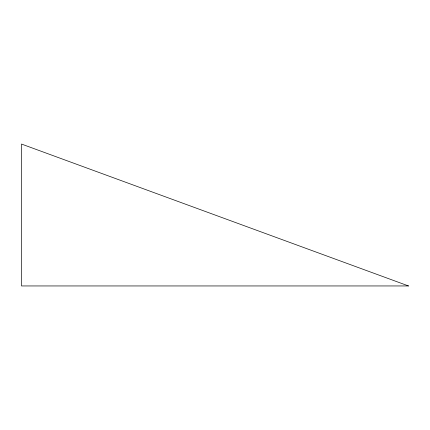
<?xml version="1.0" encoding="UTF-8"?>
<svg xmlns="http://www.w3.org/2000/svg" width="430" height="430" viewBox="0 0 430 430"><rect width="100%" height="100%" fill="white"/><g stroke="black" fill="none" stroke-linecap="round" stroke-linejoin="round"><path stroke-width="0.64" d="M408.5 285.95L21.5 285.95L21.5 144.05L408.5 285.95"/></g></svg>
